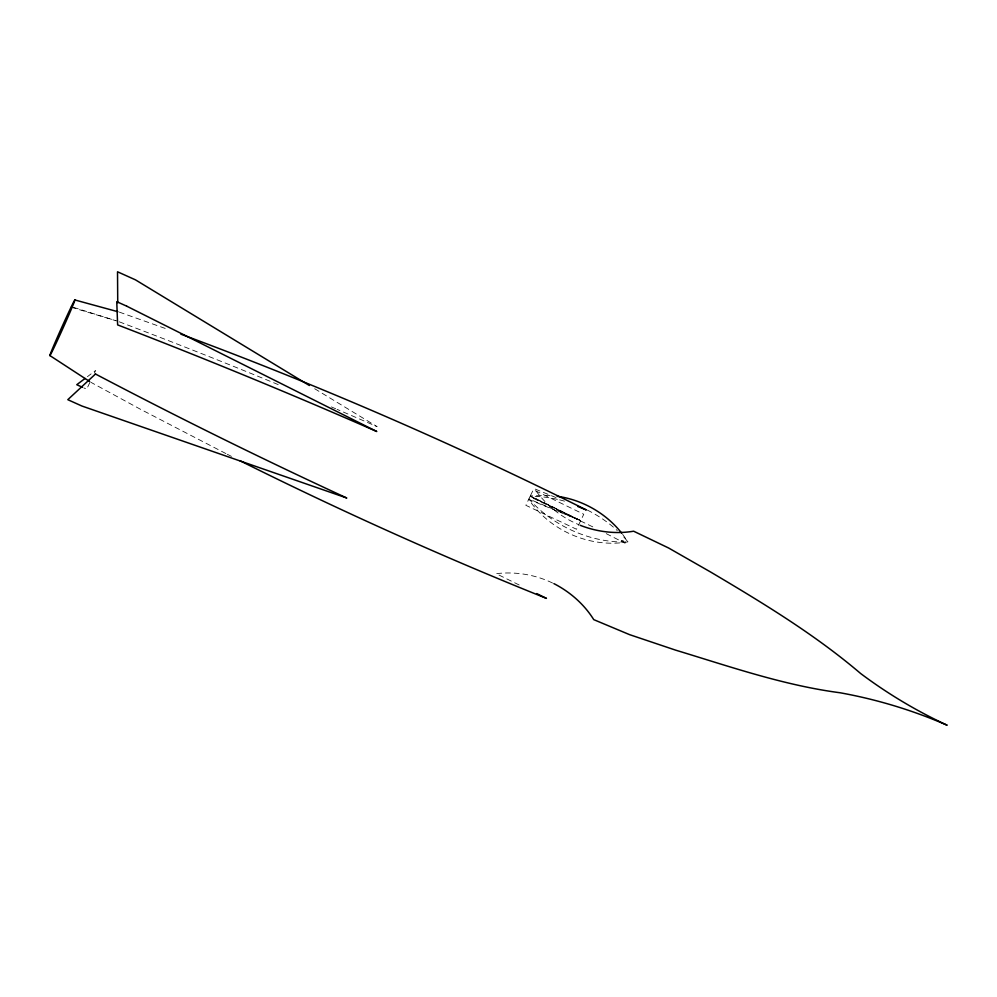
<?xml version="1.0" encoding="UTF-8"?>
<svg xmlns="http://www.w3.org/2000/svg" width="997" height="997" viewBox="0 0 997 997"><rect width="100%" height="100%" fill="white"/><g stroke="black" fill="none" stroke-linecap="round" stroke-linejoin="round"><path stroke-width="0.75" stroke-dasharray="4.99 3.74" d="M622.639 534.355L627.936 541.857C590.324 548.375 550.157 530.952 528.746 499.422L580.64 520.621L530.23 496.07L533.358 489.726L583.768 514.265L576.54 529.257L525.855 505.317L529.943 496.668L595.446 528.148M89.892 382.474L86.664 389.166L83.835 387.895M94.416 373.09L95.712 370.41L87.424 376.667M550.107 495.409L530.342 495.908L580.64 520.621L528.983 498.998A101.158 75.847 25.7 0 0 623.349 542.044L627.936 541.857L624.945 538.28A101.158 75.847 25.7 0 0 621.231 534.367M119.366 312.123L167.733 329.322M71.086 307.176L116.4 320.86L71.323 306.677M556.064 497.59L534.454 488.767C545.496 504.607 561.012 517.318 578.883 524.709M552.575 583.033C535.165 574.571 515.349 571.418 496.157 573.674L521.306 586.024M580.64 520.621L530.105 496.332A101.158 75.847 25.7 0 1 558.357 499.559M606.226 533.632L625.082 543.215M225.92 453.573L140.241 409.144L91.014 382.374M227.304 454.283L231.466 456.389M314.691 388.73L377.09 426.641A4064.956 3047.667 25.7 0 0 337.086 409.356M119.304 321.844A4064.956 3047.667 25.7 0 1 281.166 385.827M331.365 406.913A4064.956 3047.667 25.7 0 1 335.665 408.745M559.703 499.883A101.158 75.847 25.7 0 1 565.1 501.329M587.383 510.09A101.158 75.847 25.7 0 1 617.293 530.591M623.648 541.122L621.293 540.785L623.599 541.246"/><path stroke-width="1.5" d="M71.086 307.176L68.756 312.098A30.533 0.723 -65.8 0 0 49.912 355.256A30.533 0.723 -65.8 0 0 66.55 320.174A30.533 0.723 -65.8 0 0 71.323 306.677M85.057 378.461L76.757 384.717L82.427 387.26M557.124 496.269C582.323 499.734 606.051 513.243 621.767 533.245M74.912 299.972L117.883 311.712M580.167 525.294C597.053 531.887 615.71 534.242 633.631 531.202L668.663 548.026L710.811 572.141C762.73 602.911 814.611 634.291 860.66 673.523C887.592 693.7 916.629 711.06 947.15 725.218C912.853 710.3 876.824 699.383 840.01 692.753C783.692 685.338 729.754 666.532 675.63 650.144L629.593 634.653L593.751 619.635C584.142 604.219 569.997 591.857 553.871 583.606M180.881 334.157C319.077 385.365 454.458 444.151 586.336 509.953L577.687 506.426M536.673 593.576L546.456 598.387C442.419 556.638 340.102 510.676 239.791 460.626M309.382 385.503L135.455 279.845L117.521 271.782L117.733 302.727M49.85 355.543L89.718 381.539M95.488 374.012L67.796 399.685L81.891 406.016L346.794 498.014A4064.956 3047.667 25.7 0 1 95.488 374.012M126.669 306.141L116.761 301.68L117.634 324.897A4064.956 2688.199 23 0 1 376.791 431.514L126.669 306.141"/></g></svg>
